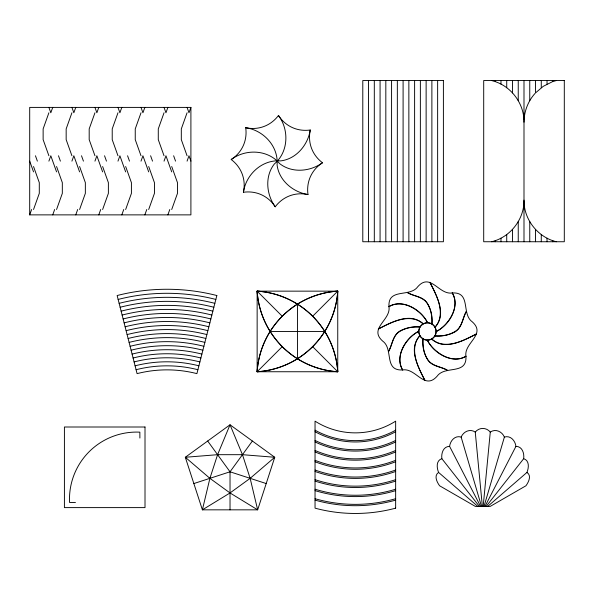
<?xml version="1.0" encoding="UTF-8"?>
<svg xmlns="http://www.w3.org/2000/svg" width="594" height="594" viewBox="0 0 594 594"><rect width="100%" height="100%" fill="white"/><g stroke="black" fill="none" stroke-linecap="round" stroke-linejoin="round"><path stroke-width="0.89" d="M486.152 506.4L523.678 458.687C524.405 453.4 522.334 446.361 515.941 446.361C515.25 440.726 510.536 435.135 504.388 437.073C502.101 431.541 495.522 428.452 490.273 432.083L483.182 506.4M402.739 369.936C383.501 371.116 393.785 348.982 382.692 341.112C368.295 328.356 391.127 320.003 388.966 306.734C387.785 287.496 409.919 297.78 417.79 286.687C430.553 272.29 438.899 295.121 452.168 292.961C471.406 291.78 461.122 313.914 472.215 321.785C486.612 334.541 463.78 342.894 465.941 356.162C467.129 375.401 444.988 365.117 437.117 376.21C424.361 390.607 416.015 367.775 402.739 369.936C394.327 356.274 406.229 337.808 418.696 331.259M436.211 331.638A8.762 8.762 0 0 0 423.24 323.767A8.762 8.762 0 0 0 422.913 338.936A8.762 8.762 0 0 0 436.211 331.638C448.678 325.089 460.58 306.623 452.168 292.961M245.716 127.717C247.527 140.511 242.055 152.51 231.207 159.526C241.528 167.285 246.146 179.648 243.429 192.27C256.222 190.459 268.221 195.938 275.23 206.786C282.996 196.458 295.352 191.847 307.982 194.557C306.17 181.771 311.65 169.765 322.497 162.756C312.169 154.997 307.558 142.634 310.268 130.004C297.483 131.816 285.476 126.344 278.467 115.496C270.708 125.817 258.345 130.435 245.716 127.717C263.55 130.212 278.66 146.466 277.086 164.939C278.95 180.524 292.991 192.181 307.982 194.557M422.913 338.936C422.69 346.22 423.849 354.328 428.363 360.484C433.048 366.461 441.312 366.58 447.482 370.262M431.994 323.96C432.217 316.676 431.058 308.568 426.551 302.413C421.859 296.428 413.602 296.317 407.425 292.634M491.676 241.743C510.216 237.266 524.376 219.283 523.997 200.096L523.997 122.186C524.027 111.665 527.962 101.218 535.031 93.429M423.077 339.033C422.104 346.458 423.997 354.299 428.163 360.513C432.766 366.617 441.097 366.647 447.297 370.285M431.831 323.864C432.803 316.439 430.917 308.59 426.744 302.383C422.141 296.28 413.818 296.25 407.61 292.612M243.429 192.27C245.923 174.443 262.177 159.333 280.65 160.9C296.235 159.036 307.892 144.995 310.268 130.004M480.553 506.4L449.599 446.361C450.289 440.726 455.004 435.135 461.152 437.073C463.439 431.541 470.01 428.452 475.259 432.083L482.358 506.4M487.733 506.4L526.975 472.401C528.831 467.805 529.61 460.543 523.678 458.687M484.028 506.4L504.388 437.073M48.894 112.778L43.132 128.898L43.132 139.649L48.894 155.769M52.732 107.403L50.809 112.778L48.894 107.403M29.7 214.872L29.7 107.403L190.904 107.403L190.904 214.872L29.7 214.872L31.616 209.504M48.894 161.137L50.809 155.769L56.564 171.889M33.539 209.504L39.293 193.377L39.293 182.633L33.539 166.513M71.919 112.778L66.164 128.898L66.164 139.649L71.919 155.769M75.757 107.403L73.842 112.778L71.919 107.403M52.732 214.872L54.648 209.504M71.919 161.137L73.842 155.769L79.596 171.889M56.564 209.504L62.325 193.377L62.325 182.633L56.564 166.513M94.951 112.778L89.189 128.898L89.189 139.649L94.951 155.769M98.79 107.403L96.867 112.778L94.951 107.403M75.757 214.872L77.68 209.504M94.951 161.137L96.867 155.769L102.628 171.889M79.596 209.504L85.35 193.377L85.35 182.633L79.596 166.513M117.976 112.778L112.221 128.898L112.221 139.649L117.976 155.769M121.815 107.403L119.899 112.778L117.976 107.403M98.79 214.872L100.705 209.504M117.976 161.137L119.899 155.769L125.653 171.889M102.628 209.504L108.383 193.377L108.383 182.633L102.628 166.513M141.008 112.778L135.246 128.898L135.246 139.649L141.008 155.769M144.847 107.403L142.924 112.778L141.008 107.403M121.815 214.872L123.738 209.504M141.008 161.137L142.924 155.769L148.686 171.889M125.653 209.504L131.415 193.377L131.415 182.633L125.653 166.513M164.033 112.778L158.279 128.898L158.279 139.649L164.033 155.769M167.872 107.403L165.956 112.778L164.033 107.403M144.847 214.872L146.763 209.504M164.033 161.137L165.956 155.769L171.711 171.889M148.686 209.504L154.44 193.377L154.44 182.633L148.686 166.513M187.065 112.778L181.311 128.898L181.311 139.649L187.065 155.769M190.904 107.403L188.981 112.778L187.065 107.403M167.872 214.872L169.795 209.504M187.065 161.137L188.981 155.769L190.904 161.137M171.711 209.504L177.472 193.377L177.472 182.633L171.711 166.513M388.617 351.292C392.552 343.904 392.968 333.531 401.915 330.012C407.506 327.442 414.033 326.381 419.965 326.908M466.29 311.605C462.355 318.985 461.939 329.366 452.992 332.885C447.408 335.454 440.882 336.516 434.942 335.989M388.639 351.477C392.322 345.3 392.441 337.043 398.418 332.35C404.588 328.014 412.422 326.462 419.869 327.071M466.268 311.419C462.585 317.597 462.474 325.854 456.496 330.539C450.319 334.882 442.485 336.434 435.038 335.825M484.986 506.4L515.941 446.361M419.78 335.662C408.494 348.968 418.161 367.582 425.133 380.613M435.135 327.235C446.413 313.929 436.746 295.315 429.774 282.284M230.027 509.838L230.027 471.799L252.383 441.023M419.869 335.825C407.625 348.715 418.577 367.708 424.933 380.561M435.038 327.071C447.282 314.181 436.338 295.188 429.974 282.336M257.143 371.747A86.308 86.308 0 0 1 270.144 331.445A85.922 85.514 -45 0 1 297.446 304.143A85.974 85.566 -6.6 0 1 337.748 291.142A86.308 86.308 0 0 1 324.747 331.445A85.922 85.514 -45 0 1 297.446 358.754A85.974 85.566 -6.6 0 1 257.143 371.755A85.974 85.566 -83.4 0 1 270.144 331.452A86.524 86.115 83.4 0 1 282.247 316.253A86.524 86.115 6.6 0 1 297.446 304.143A86.308 86.308 0 0 1 337.748 291.149A85.974 85.566 -83.4 0 1 324.747 331.445A86.524 86.115 83.4 0 1 312.644 346.644A86.524 86.115 6.6 0 1 297.446 358.754A86.308 86.308 0 0 1 257.143 371.747L282.247 346.644A86.524 86.115 -6.6 0 0 297.446 358.754A85.974 85.566 6.6 0 0 337.748 371.755L337.748 291.149L257.143 291.149L257.143 371.747L337.748 371.747A86.308 86.308 0 0 0 324.747 331.445A86.524 86.115 -83.4 0 0 312.644 316.253A86.524 86.115 -6.6 0 0 297.446 304.143A85.974 85.566 6.6 0 0 257.143 291.142A86.308 86.308 0 0 0 270.144 331.445A86.524 86.115 -83.4 0 0 282.247 346.644M312.644 316.253L337.748 291.149M449.599 446.361C443.206 446.361 441.134 453.4 441.862 458.687C435.929 460.543 436.709 467.805 438.565 472.401C433.665 475.705 436.939 482.083 439.582 485.766L475.326 506.4L490.213 506.4L525.957 485.766C528.593 482.083 531.868 475.705 526.975 472.401M475.259 432.083C479.143 427.22 486.397 427.22 490.273 432.083M552.309 81.779L543.25 86.338L535.513 92.902L535.513 80.539M378.289 329.128C391.32 322.156 409.934 312.489 423.24 323.767M476.618 333.769C463.595 340.741 444.973 350.408 431.667 339.122M378.341 328.928C391.194 322.572 410.187 311.62 423.077 323.864M476.566 333.969C463.714 340.325 444.72 351.277 431.831 339.033M231.207 159.526C245.574 148.671 267.753 149.48 279.707 163.654C292.04 173.359 310.217 171.673 322.497 162.756M388.966 306.734C402.628 298.322 421.094 310.224 427.643 322.691M465.941 356.162C452.286 364.575 433.813 352.673 427.264 340.206M388.981 306.519C402.465 298.418 421.458 309.734 427.457 322.691M465.934 356.378C452.45 364.478 433.449 353.163 427.457 340.206M418.696 331.445C405.739 337.444 394.431 356.437 402.524 369.921M436.211 331.445C449.168 325.453 460.484 306.459 452.383 292.968M193.852 483.553L230.027 471.799L266.201 483.553M556.326 80.539L552.784 81.608L552.784 80.539M270.144 331.445L324.747 331.445A85.974 85.566 83.4 0 1 337.748 371.747A86.308 86.308 0 0 1 297.446 358.754A85.922 85.514 45 0 1 270.144 331.445A85.974 85.566 83.4 0 1 257.143 291.149A86.308 86.308 0 0 1 297.446 304.143A85.922 85.514 45 0 1 324.747 331.445M75.453 502.487L69.565 502.457A67.085 67.085 0 0 1 139.857 432.165L139.887 438.053M491.676 80.539L495.21 81.608L495.21 80.539M556.326 241.743C537.778 237.266 523.618 219.283 523.997 200.096M495.693 81.779C512.325 87.615 524.279 104.477 523.997 122.186M438.565 472.401L477.806 506.4M257.143 291.149L282.247 316.253M312.644 346.644L337.748 371.747M441.862 458.687L479.388 506.4M207.67 441.023L230.027 471.799M278.467 115.496C289.315 129.863 288.506 152.042 274.331 163.996C264.627 176.336 266.312 194.505 275.23 206.786M173.634 155.769L175.549 161.137M150.601 155.769L152.524 161.137M127.576 155.769L129.492 161.137M104.544 155.769L106.467 161.137M81.512 155.769L83.435 161.137M58.487 155.769L60.402 161.137M35.454 155.769L37.377 161.137M29.7 161.137L33.539 171.889M461.152 437.073L481.504 506.4M552.784 240.674L552.784 241.743M547.029 80.539L547.029 84.11M547.029 238.172L547.029 241.743M541.268 80.539L541.268 87.734M541.268 234.541L541.268 241.743M535.513 229.381L535.513 241.743M529.759 80.539L529.759 100.69M529.759 221.584L529.759 241.743M523.997 80.539L523.997 119.409M523.997 201.945L523.997 241.743M518.243 80.539L518.243 100.69M518.243 221.584L518.243 241.743M512.488 80.539L512.488 92.902M512.488 229.381L512.488 241.743M506.727 80.539L506.727 87.734M506.727 234.541L506.727 241.743M500.972 80.539L500.972 84.11M500.972 238.172L500.972 241.743M495.21 240.674L495.21 241.743M437.637 80.539L437.637 241.743M431.883 80.539L431.883 241.743M426.128 80.539L426.128 241.743M420.366 80.539L420.366 241.743M414.612 80.539L414.612 241.743M408.858 80.539L408.858 241.743M403.096 80.539L403.096 241.743M397.341 80.539L397.341 241.743M391.58 80.539L391.58 241.743M385.825 80.539L385.825 241.743M380.071 80.539L380.071 241.743M374.309 80.539L374.309 241.743M368.555 80.539L368.555 241.743M297.446 304.143L297.446 358.754M395.649 430.182A82.989 82.989 0 0 1 315.043 430.182M395.649 431.712A84.333 84.333 0 0 1 315.043 431.712M395.649 440.444A92.092 92.092 0 0 1 315.043 440.444M395.649 441.936A93.436 93.436 0 0 1 315.043 441.936M395.649 450.46A101.203 101.203 0 0 1 315.043 450.46M395.649 451.923A102.547 102.547 0 0 1 315.043 451.923M395.649 460.313A110.306 110.306 0 0 1 315.043 460.313M395.649 461.753A111.65 111.65 0 0 1 315.043 461.753M395.649 470.032A119.409 119.409 0 0 1 315.043 470.032M395.649 471.465A120.753 120.753 0 0 1 315.043 471.465M395.649 479.662A128.512 128.512 0 0 1 315.043 479.662M395.649 481.081A129.856 129.856 0 0 1 315.043 481.081M395.649 489.218A137.622 137.622 0 0 1 315.043 489.218M395.649 490.622A138.966 138.966 0 0 1 315.043 490.622M395.649 498.715A146.725 146.725 0 0 1 315.043 498.715M395.649 500.111A148.069 148.069 0 0 1 315.043 500.111M136.085 369.72A124.933 124.933 0 0 1 197.899 369.72M135.083 365.815A128.965 128.965 0 0 1 198.901 365.815M134.088 361.917A132.989 132.989 0 0 1 199.896 361.917M133.093 358.011A137.021 137.021 0 0 1 200.891 358.011M132.098 354.106A141.053 141.053 0 0 1 201.886 354.106M131.096 350.2A145.085 145.085 0 0 1 202.888 350.2M130.101 346.295A149.116 149.116 0 0 1 203.883 346.295M129.106 342.389A153.141 153.141 0 0 1 204.878 342.389M128.104 338.483A157.172 157.172 0 0 1 205.88 338.483M127.109 334.578A161.204 161.204 0 0 1 206.875 334.578M126.114 330.672A165.236 165.236 0 0 1 207.87 330.672M125.119 326.774A169.26 169.26 0 0 1 208.865 326.774M124.116 322.869A173.292 173.292 0 0 1 209.868 322.869M123.121 318.963A177.324 177.324 0 0 1 210.863 318.963M122.126 315.058A181.356 181.356 0 0 1 211.858 315.058M121.124 311.152A185.38 185.38 0 0 1 212.86 311.152M120.129 307.247A189.412 189.412 0 0 1 213.855 307.247M119.134 303.341A193.444 193.444 0 0 1 214.85 303.341M118.139 299.435A197.475 197.475 0 0 1 215.845 299.435M209.905 478.333L202.391 509.838L257.662 509.838L274.747 457.269L230.027 424.784L185.313 457.269L202.391 509.838L230.027 492.953L250.148 478.333L274.747 457.269L242.463 454.685L217.59 454.685L185.313 457.269L209.905 478.333L230.027 492.953L257.662 509.838L250.148 478.333L242.463 454.685L230.027 424.784L217.59 454.685L209.905 478.333M216.847 295.53L196.904 373.626A120.901 120.901 0 0 0 137.08 373.626L117.137 295.53A201.507 201.507 0 0 1 216.847 295.53M443.399 80.539L362.793 80.539L362.793 241.743L443.399 241.743L443.399 80.539M564.3 80.539L483.702 80.539L483.702 241.743L564.3 241.743L564.3 80.539M145.01 427.004L64.412 427.004L64.412 507.61L145.01 507.61L145.01 427.004M395.649 508.16L395.649 421.153A75.23 75.23 0 0 1 315.043 421.153L315.043 508.16A155.828 155.828 0 0 0 395.649 508.16M423.158 338.892A8.598 8.598 0 0 0 436.055 331.445A8.598 8.598 0 0 0 423.158 324.005A8.598 8.598 0 0 0 423.158 338.892"/></g></svg>
